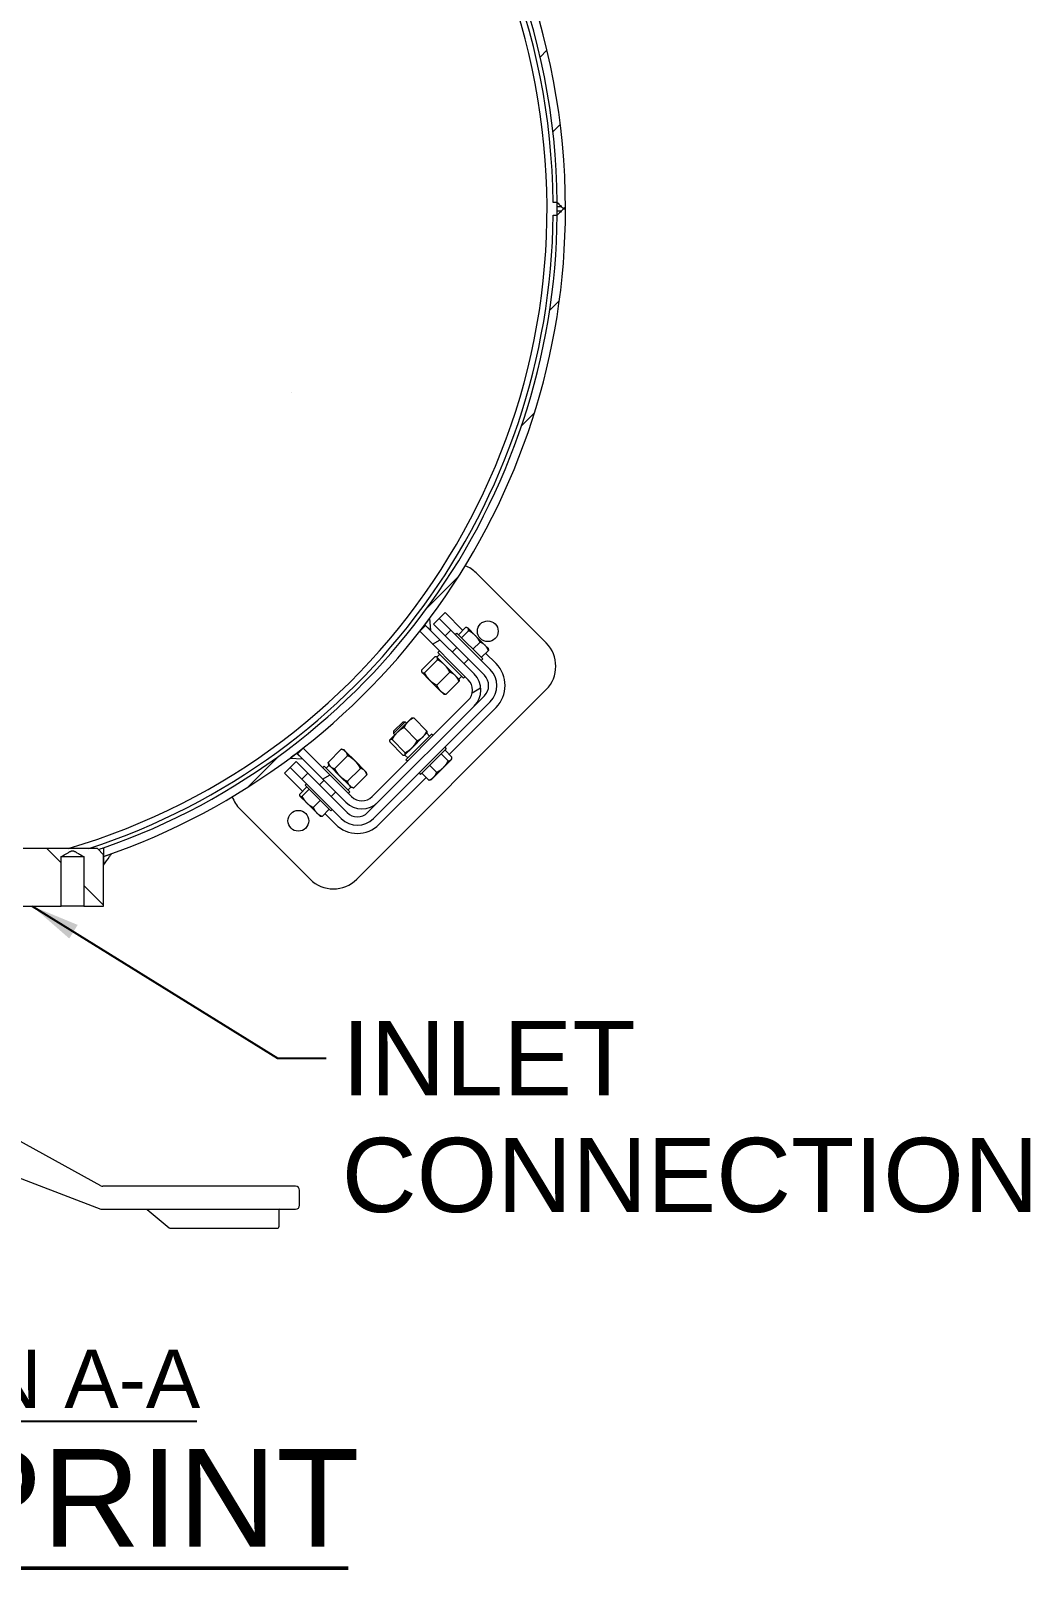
# Model space of a CAD drawing. Header units: inches. Extents: x 19 to 503, y 7 to 322.
# Drawn here: x 254.61 to 284.9, y 184.49 to 231.07 of the extents above; entities that cross this region are included whole.
import ezdxf

# ---------------------------------------------------------------- set-up
doc = ezdxf.new("R2010")
doc.units = ezdxf.units.IN
doc.header["$LTSCALE"] = 15
doc.header["$MEASUREMENT"] = 0
for name, color, linetype, lineweight in [('Dimension (ANSI)', 7, 'Continuous', 25), ('Hatch', 7, 'Continuous', 18), ('Symbol', 7, 'Continuous', 25), ('Visible', 7, 'Continuous', 18)]:
    doc.layers.add(name, color=color, linetype=linetype, lineweight=lineweight)
doc.styles.add('MEMCOR Medium', font='arial.ttf')
doc.styles.add('Standard D-E', font='arial.ttf')
doc.styles.add('Text Style326', font='arial.ttf')
doc.styles.add('Text Style347', font='arial.ttf')
doc.dimstyles.new('Default (ANSI)', dxfattribs={"dimscale": 15, "dimtxt": 0.15, "dimasz": 0.098425, "dimexe": 0.125, "dimexo": 0.0625, "dimgap": 0.031496, "dimtad": 0, "dimtih": 1, "dimtoh": 1, "dimdec": 4, "dimrnd": 1e-08, "dimzin": 3, "dimdsep": 46, "dimlunit": 5, "dimtxsty": 'MEMCOR Medium', "dimcen": 0.09, "dimdle": 0.393701, "dimclrd": 256, "dimclre": 256, "dimclrt": 256, "dimadec": 0, "dimazin": 1, "dimtfac": 0.8, "dimtofl": 0, "dimtmove": 0, "dimatfit": 3, "dimfxl": 1, "dimfrac": 1, "dimtolj": 1, "dimtzin": 4, "dimlwd": -1, "dimlwe": -1, "dimarcsym": 0})
doc.dimstyles.new('Default D-E$7', dxfattribs={"dimscale": 15, "dimtxt": 0.15, "dimasz": 0.098425, "dimexe": 0.125, "dimexo": 0.0625, "dimgap": 0.031496, "dimtad": 0, "dimtih": 1, "dimtoh": 1, "dimrnd": 1e-08, "dimzin": 4, "dimdsep": 46, "dimtxsty": 'Standard D-E', "dimcen": 0.09, "dimdle": 0.393701, "dimclrd": 256, "dimclre": 256, "dimclrt": 256, "dimadec": 0, "dimazin": 1, "dimtfac": 1, "dimtofl": 0, "dimtmove": 0, "dimatfit": 3, "dimfxl": 1, "dimtolj": 1, "dimtzin": 4, "dimlwd": -1, "dimlwe": -1, "dimarcsym": 0})

# ---------------------------------------------------------------- blocks, each defined once
blk = doc.blocks.new('*D29')
at = {"layer": 'Defpoints', "color": 0, "transparency": 16777216}
for p in [(237.904, 272.562), (264.63, 245.837), (229.758, 211.253)]:
    blk.add_point(p, dxfattribs=at)
at = {"layer": 'Dimension (ANSI)', "transparency": 16777216}
for p, q in [((263.967, 246.5), (236.578, 273.888)), ((236.86, 271.518), (224.769, 259.427)), ((204.221, 238.878), (216.312, 250.97)), ((229.095, 211.916), (201.851, 239.16))]:
    blk.add_line(p, q, dxfattribs=at)
for points in [[(236.686, 271.692), (237.034, 271.344), (237.904, 272.562)], [(204.047, 239.052), (204.395, 238.704), (203.177, 237.835)]]:
    blk.add_solid(points, dxfattribs=at)
at = {"layer": 'Dimension (ANSI)', "transparency": 16777216, "char_height": 2.25, "attachment_point": 5, "style": 'MEMCOR Medium'}
for s, insert in [('\\A1; 49{\\H0.8x;\\S1#8;} in', (220.541, 257.513)), ('\\A1;[1247.4 mm]', (220.541, 253.284))]:
    blk.add_mtext(s, dxfattribs=dict(at, insert=insert))

msp = doc.modelspace()

# ---------------------------------------------------------------- hatches: boundary and pattern name
at = {"layer": 'Hatch'}
h = msp.add_hatch(dxfattribs=at)
h.set_pattern_fill('ANSI31', color=256, scale=15, style=0)
edge = h.paths.add_edge_path()
edge.add_spline(control_points=[(270.755229, 225.672201), (270.723596, 225.640474), (270.691854, 225.608856), (270.628225, 225.545913), (270.596338, 225.514587), (270.564343, 225.483372)], knot_values=[-0.682004161, -0.682004161, -0.682004161, -0.682004161, -0.340609426, -0.340609426, 0, 0, 0, 0], degree=3, periodic=0)
edge.add_ellipse((250.064767, 225.674007), major_axis=(-0.190635, -20.499576), ratio=1, start_angle=19.7561717, end_angle=90, ccw=False)
edge.add_line((256.814581, 206.316606), (256.814581, 206.109007))
edge.add_line((256.814581, 206.109007), (256.814581, 206.052037))
edge.add_ellipse((250.064767, 225.674007), major_axis=(19.62197, 6.749814), ratio=1, start_angle=270, end_angle=270.7139225)
edge.add_ellipse((250.064767, 225.674007), major_axis=(19.536344, 6.993779), ratio=1, start_angle=270, end_angle=286.9972846)
edge.add_ellipse((250.064767, 225.674007), major_axis=(16.638503, 12.39927), ratio=1, start_angle=270, end_angle=270.6902994)
edge.add_ellipse((250.064767, 225.674007), major_axis=(16.487913, 12.598826), ratio=1, start_angle=270, end_angle=285.2313046)
edge.add_ellipse((250.064767, 225.674007), major_axis=(12.598826, 16.487913), ratio=1, start_angle=270, end_angle=270.6902994)
edge.add_ellipse((250.064767, 225.674007), major_axis=(16.638503, -12.39927), ratio=1, start_angle=0, end_angle=36.6890483)
edge.add_line((270.815229, 225.672196), (270.755229, 225.672201))
edge = h.paths.add_edge_path()
edge.add_spline(control_points=[(270.564343, 225.864642), (270.596338, 225.833427), (270.628225, 225.802101), (270.691854, 225.739158), (270.723596, 225.70754), (270.755229, 225.675812)], knot_values=[-0.682004196, -0.682004196, -0.682004196, -0.682004196, -0.341394752, -0.341394752, 0, 0, 0, 0], degree=3, periodic=0)
edge.add_line((270.755229, 225.675812), (270.815229, 225.675818))
edge.add_ellipse((250.064767, 225.674007), major_axis=(-0.001811, 20.750462), ratio=1, start_angle=270, end_angle=306.6890483)
edge.add_ellipse((250.064767, 225.674007), major_axis=(-12.39927, 16.638503), ratio=1, start_angle=270, end_angle=270.6902994)
edge.add_ellipse((250.064767, 225.674007), major_axis=(-12.598826, 16.487913), ratio=1, start_angle=270, end_angle=285.2313046)
edge.add_ellipse((250.064767, 225.674007), major_axis=(-16.487913, 12.598826), ratio=1, start_angle=270, end_angle=270.6902994)
edge.add_ellipse((250.064767, 225.674007), major_axis=(-16.638503, 12.39927), ratio=1, start_angle=270, end_angle=343.3880966)
edge.add_ellipse((250.064767, 225.674007), major_axis=(-16.638503, -12.39927), ratio=1, start_angle=270, end_angle=270.6902994)
edge.add_ellipse((250.064767, 225.674007), major_axis=(-16.487913, -12.598826), ratio=1, start_angle=270, end_angle=285.2313046)
edge.add_ellipse((250.064767, 225.674007), major_axis=(-12.598826, -16.487913), ratio=1, start_angle=270, end_angle=270.6902994)
edge.add_ellipse((250.064767, 225.674007), major_axis=(-12.39927, -16.638503), ratio=1, start_angle=270, end_angle=343.3880966)
edge.add_ellipse((250.064767, 225.674007), major_axis=(12.39927, -16.638503), ratio=1, start_angle=270, end_angle=270.6902994)
edge.add_ellipse((250.064767, 225.674007), major_axis=(12.598826, -16.487913), ratio=1, start_angle=270, end_angle=285.2313046)
edge.add_ellipse((250.064767, 225.674007), major_axis=(16.487913, -12.598826), ratio=1, start_angle=270, end_angle=270.6902994)
edge.add_ellipse((250.064767, 225.674007), major_axis=(16.638503, -12.39927), ratio=1, start_angle=270, end_angle=286.9972846)
edge.add_ellipse((250.064767, 225.674007), major_axis=(19.536344, -6.993779), ratio=1, start_angle=270, end_angle=270.7139225)
edge.add_line((243.314954, 206.052037), (243.314954, 206.109007))
edge.add_line((243.314954, 206.109007), (243.314954, 206.316606))
edge.add_ellipse((250.064767, 225.674007), major_axis=(-6.749814, -19.357401), ratio=1, start_angle=109.7561717, end_angle=360, ccw=False)
h = msp.add_hatch(dxfattribs=at)
h.set_pattern_fill('ANSI31', color=256, scale=15, angle=-15, style=0)
edge = h.paths.add_edge_path()
edge.add_line((233.426264, 213.274737), (233.400078, 212.898405))
edge.add_line((233.400078, 212.898405), (233.553868, 213.052195))
edge.add_line((233.553868, 213.052195), (233.576855, 213.075181))
edge.add_ellipse((250.064767, 225.674007), major_axis=(-12.598826, 16.487913), ratio=1, start_angle=89.3097006, end_angle=90, ccw=False)
edge = h.paths.add_edge_path()
edge.add_line((237.465942, 209.186094), (237.442955, 209.163107))
edge.add_line((237.442955, 209.163107), (237.289165, 209.009317))
edge.add_line((237.289165, 209.009317), (237.665498, 209.035504))
edge.add_ellipse((250.064767, 225.674007), major_axis=(-16.638503, 12.39927), ratio=1, start_angle=89.3097006, end_angle=90, ccw=False)
edge = h.paths.add_edge_path()
edge.add_ellipse((250.064767, 225.674007), major_axis=(12.39927, 16.638503), ratio=1, start_angle=89.3097006, end_angle=90)
edge.add_line((233.426264, 238.073276), (233.400078, 238.449609))
edge.add_line((233.400078, 238.449609), (233.553868, 238.295819))
edge.add_line((233.553868, 238.295819), (233.576855, 238.272832))
edge = h.paths.add_edge_path()
edge.add_line((237.289165, 242.338696), (237.442955, 242.184906))
edge.add_line((237.442955, 242.184906), (237.465942, 242.16192))
edge.add_ellipse((250.064767, 225.674007), major_axis=(16.487913, 12.598826), ratio=1, start_angle=89.3097006, end_angle=90, ccw=False)
edge.add_line((237.665498, 242.31251), (237.289165, 242.338696))
edge = h.paths.add_edge_path()
edge.add_ellipse((250.064767, 225.674007), major_axis=(16.638503, -12.39927), ratio=1, start_angle=89.3097006, end_angle=90)
edge.add_line((262.464037, 242.31251), (262.84037, 242.338696))
edge.add_line((262.84037, 242.338696), (262.68658, 242.184906))
edge.add_line((262.68658, 242.184906), (262.663593, 242.16192))
edge = h.paths.add_edge_path()
edge.add_line((262.84037, 209.009317), (262.68658, 209.163107))
edge.add_line((262.68658, 209.163107), (262.663593, 209.186094))
edge.add_ellipse((250.064767, 225.674007), major_axis=(-16.487913, -12.598826), ratio=1, start_angle=89.3097006, end_angle=90, ccw=False)
edge.add_line((262.464037, 209.035504), (262.84037, 209.009317))
edge = h.paths.add_edge_path()
edge.add_line((266.703271, 238.073276), (266.729457, 238.449609))
edge.add_line((266.729457, 238.449609), (266.575667, 238.295819))
edge.add_line((266.575667, 238.295819), (266.55268, 238.272832))
edge.add_ellipse((250.064767, 225.674007), major_axis=(12.598826, -16.487913), ratio=1, start_angle=89.3097006, end_angle=90, ccw=False)
edge = h.paths.add_edge_path()
edge.add_line((266.55268, 213.075181), (266.575667, 213.052195))
edge.add_line((266.575667, 213.052195), (266.729457, 212.898405))
edge.add_line((266.729457, 212.898405), (266.703271, 213.274737))
edge.add_ellipse((250.064767, 225.674007), major_axis=(-12.39927, -16.638503), ratio=1, start_angle=89.3097006, end_angle=90, ccw=False)
edge = h.paths.add_edge_path()
edge.add_line((243.314954, 205.793952), (243.314954, 206.052037))
edge.add_ellipse((250.064767, 225.674007), major_axis=(-19.62197, 6.749814), ratio=1, start_angle=89.2860775, end_angle=90, ccw=False)
edge.add_spline(control_points=[(243.070989, 206.137663), (243.101257, 206.094726), (243.13196, 206.051509), (243.172532, 205.994506), (243.189772, 205.970299), (243.233724, 205.908587), (243.274478, 205.851368), (243.314954, 205.793952)], knot_values=[-0.702233444, -0.702233444, -0.702233444, -0.702233444, -0.577315508, -0.577315508, -0.535295903, -0.535295903, 0, 0, 0, 0], degree=3, periodic=0)
edge = h.paths.add_edge_path()
edge.add_line((256.814581, 206.052037), (256.814581, 205.793952))
edge.add_spline(control_points=[(256.814581, 205.793952), (256.875491, 205.879856), (256.936593, 205.965825), (257.017913, 206.080378), (257.03824, 206.109023), (257.058546, 206.137663)], knot_values=[-1.070571832, -1.070571832, -1.070571832, -1.070571832, -0.267524652, -0.267524652, 0, 0, 0, 0], degree=3, periodic=0)
edge.add_ellipse((250.064767, 225.674007), major_axis=(-19.536344, -6.993779), ratio=1, start_angle=89.2860775, end_angle=90, ccw=False)
h = msp.add_hatch(dxfattribs=at)
h.set_pattern_fill('ANSI31', color=256, scale=15, angle=-15, style=0)
edge = h.paths.add_edge_path()
edge.add_line((262.863356, 209.339884), (262.68658, 209.163107))
edge.add_line((262.68658, 209.163107), (262.84037, 209.009317))
edge.add_line((262.84037, 209.009317), (264.154577, 207.69511))
edge.add_ellipse((264.642481, 208.183014), major_axis=(0.487904, -0.487904), ratio=1, start_angle=270, end_angle=360)
edge.add_line((265.130385, 207.69511), (268.043665, 210.60839))
edge.add_ellipse((267.555761, 211.096293), major_axis=(0.487904, 0.487904), ratio=1, start_angle=270, end_angle=360)
edge.add_line((268.043665, 211.584197), (266.729457, 212.898405))
edge.add_line((266.729457, 212.898405), (266.575667, 213.052195))
edge.add_line((266.575667, 213.052195), (266.39889, 212.875418))
edge.add_line((266.39889, 212.875418), (267.866888, 211.40742))
edge.add_ellipse((267.555761, 211.096293), major_axis=(0.311127, -0.311127), ratio=1, start_angle=0, end_angle=90, ccw=False)
edge.add_line((267.866888, 210.785166), (264.953608, 207.871887))
edge.add_ellipse((264.642481, 208.183014), major_axis=(-0.311127, -0.311127), ratio=1, start_angle=0, end_angle=90, ccw=False)
edge.add_line((264.331354, 207.871887), (262.863356, 209.339884))
h = msp.add_hatch(dxfattribs=at)
h.set_pattern_fill('ANSI31', color=256, scale=15, angle=90.0002, style=0)
edge = h.paths.add_edge_path()
edge.add_line((256.814581, 206.109007), (256.624576, 206.299007))
edge.add_line((256.624576, 206.299007), (254.379476, 206.299007))
edge.add_line((254.379476, 206.299007), (254.189462, 206.109007))
edge.add_line((254.189462, 206.109007), (254.189462, 204.739007))
edge.add_line((254.189462, 204.739007), (254.379476, 204.549007))
edge.add_line((254.379476, 204.549007), (255.530951, 204.549007))
edge.add_line((255.530951, 204.549007), (255.530951, 206.049007))
edge.add_spline(control_points=[(255.530951, 206.049007), (255.871767, 206.251607), (256.212584, 206.049007)], knot_values=[0, 0, 0, 1.95055373, 1.95055373, 1.95055373], weights=[1, 6.867252081, 1], degree=2, periodic=0)
edge.add_line((256.212584, 206.049007), (256.212584, 204.549007))
edge.add_line((256.212584, 204.549007), (256.814581, 204.549007))
edge.add_line((256.814581, 204.549007), (256.814581, 205.793952))
edge.add_line((256.814581, 205.793952), (256.814581, 206.052037))
edge.add_line((256.814581, 206.052037), (256.814581, 206.109007))
edge = h.paths.add_edge_path()
edge.add_line((243.504959, 206.299007), (243.314954, 206.109007))
edge.add_line((243.314954, 206.109007), (243.314954, 206.052037))
edge.add_line((243.314954, 206.052037), (243.314954, 205.793952))
edge.add_line((243.314954, 205.793952), (243.314954, 204.549007))
edge.add_line((243.314954, 204.549007), (243.916951, 204.549007))
edge.add_line((243.916951, 204.549007), (243.916951, 206.049007))
edge.add_spline(control_points=[(243.916951, 206.049007), (244.257767, 206.251607), (244.598584, 206.049007)], knot_values=[0, 0, 0, 1.95055373, 1.95055373, 1.95055373], weights=[1, 6.867252081, 1], degree=2, periodic=0)
edge.add_line((244.598584, 206.049007), (244.598584, 204.549007))
edge.add_line((244.598584, 204.549007), (245.750059, 204.549007))
edge.add_line((245.750059, 204.549007), (245.940073, 204.739007))
edge.add_line((245.940073, 204.739007), (245.940073, 206.109007))
edge.add_line((245.940073, 206.109007), (245.750059, 206.299007))
edge.add_line((245.750059, 206.299007), (243.504959, 206.299007))

# ---------------------------------------------------------------- linework, layer by layer
at = {"layer": 'Symbol', "lineweight": 25}
msp.add_line((243.830187, 188.952205), (259.640118, 188.952205), dxfattribs=at)
at = {"layer": 'Symbol', "lineweight": 50}
msp.add_line((239.243331, 184.492784), (264.226975, 184.492784), dxfattribs=at)
at = {"layer": 'Visible'}
for p, q in [((270.564343, 225.864642), (270.439349, 225.863479)), ((270.439349, 225.484534), (270.564343, 225.483372)), ((270.564658, 225.74086), (270.689658, 225.741267)), ((270.689658, 225.606747), (270.564658, 225.607154)), ((270.755229, 225.675812), (270.815229, 225.675818)), ((270.815229, 225.672196), (270.755229, 225.672201)), ((268.106098, 214.644763), (270.227418, 212.523443)), ((267.163317, 213.442766), (266.98654, 213.265989)), ((267.701627, 212.904455), (267.163317, 213.442766)), ((266.575667, 213.052195), (266.39889, 212.875418)), ((266.39889, 212.875418), (267.866888, 211.40742)), ((266.55268, 213.075181), (266.729457, 212.898405)), ((268.043665, 211.584197), (266.575667, 213.052195)), ((266.729457, 212.898405), (266.703271, 213.274737)), ((266.809763, 213.089212), (266.98654, 213.265989)), ((267.163317, 212.735659), (266.809763, 213.089212)), ((267.340093, 212.912435), (266.98654, 213.265989)), ((267.163317, 212.735659), (267.340093, 212.912435)), ((268.532775, 211.719754), (267.340093, 212.912435)), ((267.569392, 212.772221), (267.784829, 212.987658)), ((267.663837, 212.677776), (267.879274, 212.893214)), ((267.848674, 212.979075), (267.83067, 212.983899)), ((267.859682, 212.968067), (267.848674, 212.979075)), ((268.079691, 212.748058), (267.859682, 212.968067)), ((268.355998, 211.542977), (267.163317, 212.735659)), ((267.480679, 212.771849), (267.525222, 212.816391)), ((267.525222, 212.816391), (268.304709, 212.036904)), ((268.00941, 212.332203), (268.224847, 212.54764)), ((268.378042, 212.449707), (268.079691, 212.748058)), ((268.467393, 212.360356), (268.378042, 212.449707)), ((266.848999, 212.099773), (266.452117, 211.702891)), ((266.937124, 212.011648), (266.540242, 211.614766)), ((266.914065, 212.094382), (266.899751, 212.098218)), ((266.922899, 212.085548), (266.914065, 212.094382)), ((267.003224, 212.182), (266.914836, 212.093612)), ((266.918302, 212.090146), (267.00669, 212.178534)), ((267.151609, 211.856838), (266.922899, 212.085548)), ((266.991318, 212.282991), (266.946776, 212.238448)), ((267.726263, 211.458961), (266.946776, 212.238448)), ((267.51687, 212.382105), (267.381313, 212.246549)), ((267.870423, 212.028552), (267.734866, 211.892995)), ((268.260167, 211.992362), (268.304709, 212.036904)), ((268.260539, 212.081074), (268.475976, 212.296511)), ((268.709551, 211.896531), (268.392773, 212.213309)), ((268.467393, 212.360356), (268.472217, 212.342352)), ((266.457508, 211.637825), (266.453672, 211.652139)), ((266.457508, 211.637825), (266.466342, 211.628991)), ((266.466342, 211.628991), (266.695052, 211.400281)), ((267.306418, 211.642354), (266.909536, 211.245472)), ((267.476841, 211.531607), (267.151609, 211.856838)), ((267.582197, 211.42625), (267.476841, 211.531607)), ((267.581427, 211.427021), (267.669815, 211.515409)), ((267.770805, 211.503503), (267.726263, 211.458961)), ((270.227418, 211.109229), (264.485711, 205.367522)), ((266.695052, 211.400281), (267.020284, 211.075049)), ((267.020284, 211.075049), (267.12564, 210.969693)), ((267.587588, 211.361184), (267.190706, 210.964302)), ((267.582197, 211.42625), (267.586033, 211.411937)), ((267.866888, 210.785166), (264.953608, 207.871887)), ((264.994828, 207.206), (268.532775, 210.743947)), ((265.130385, 207.69511), (268.043665, 210.60839)), ((267.12564, 210.969693), (267.139954, 210.965858)), ((267.290652, 209.14827), (268.709551, 210.56717)), ((268.043665, 210.60839), (268.355998, 210.920723)), ((265.603292, 209.8467), (265.892074, 210.135482)), ((265.956848, 210.13548), (265.603295, 209.781926)), ((266.036837, 210.134091), (265.708156, 209.80541)), ((265.892074, 210.135482), (265.956848, 210.13548)), ((265.997537, 210.094791), (265.956848, 210.13548)), ((266.154826, 210.25208), (266.036837, 210.134091)), ((266.154826, 210.25208), (266.163459, 210.254394)), ((266.610652, 209.854467), (266.21377, 210.251349)), ((265.492079, 209.589333), (265.486694, 209.583948)), ((265.708156, 209.80541), (265.492079, 209.589333)), ((265.953289, 209.197104), (265.556407, 209.593986)), ((265.603292, 209.8467), (265.603295, 209.781926)), ((265.643984, 209.741237), (265.603295, 209.781926)), ((266.316461, 209.560276), (265.919579, 209.957158)), ((265.975962, 208.983325), (266.75545, 209.762813)), ((266.164713, 209.348853), (266.493394, 209.677534)), ((266.493394, 209.677534), (266.611384, 209.795523)), ((266.695535, 209.702898), (266.607147, 209.791286)), ((266.611384, 209.795523), (266.613697, 209.804156)), ((266.799992, 209.71827), (266.75545, 209.762813)), ((262.84037, 209.009317), (262.663593, 209.186094)), ((262.863356, 209.339884), (262.68658, 209.163107)), ((262.68658, 209.163107), (264.154577, 207.69511)), ((264.331354, 207.871887), (262.863356, 209.339884)), ((263.622549, 208.906227), (264.019431, 209.303109)), ((264.100949, 209.281267), (264.019431, 209.303109)), ((264.145706, 209.23651), (264.100949, 209.281267)), ((264.435015, 208.9472), (264.145706, 209.23651)), ((265.486694, 209.583948), (265.484381, 209.575315)), ((265.884308, 209.128123), (265.487426, 209.525005)), ((265.943251, 209.127391), (265.934618, 209.125078)), ((265.943251, 209.127391), (265.948636, 209.132776)), ((266.03241, 209.039773), (265.944022, 209.128161)), ((265.948636, 209.132776), (266.164713, 209.348853)), ((267.198087, 209.320175), (266.4186, 208.540687)), ((267.044938, 209.167025), (267.260375, 208.951588)), ((267.153545, 209.364717), (267.198087, 209.320175)), ((267.158417, 209.280505), (267.373854, 209.065068)), ((262.296009, 208.575458), (262.472785, 208.752234)), ((262.464037, 209.035504), (262.84037, 209.009317)), ((262.649562, 208.929011), (262.472785, 208.752234)), ((262.472785, 208.752234), (262.826339, 208.398681)), ((262.649562, 208.929011), (263.003116, 208.575458)), ((263.500326, 208.791999), (263.455784, 208.747457)), ((264.279814, 208.012511), (263.500326, 208.791999)), ((263.56024, 208.732084), (263.648629, 208.820473)), ((263.644392, 208.824709), (263.622549, 208.906227)), ((263.644392, 208.824709), (263.689148, 208.779953)), ((263.689148, 208.779953), (263.978458, 208.490643)), ((263.815423, 208.713354), (264.212305, 209.110236)), ((264.201169, 208.327608), (264.598051, 208.72449)), ((264.724325, 208.657891), (264.435015, 208.9472)), ((264.769082, 208.613134), (264.724325, 208.657891)), ((266.020504, 208.938783), (265.975962, 208.983325)), ((266.694864, 208.816951), (266.910301, 208.601514)), ((266.819634, 208.455586), (267.112968, 208.74892)), ((267.112968, 208.74892), (267.344745, 208.980697)), ((267.344745, 208.980697), (267.360771, 208.996722)), ((267.360771, 208.996722), (267.367914, 209.02338)), ((262.296009, 208.575458), (262.841568, 208.029898)), ((263.003116, 208.575458), (262.826339, 208.398681)), ((262.826339, 208.398681), (264.01902, 207.206)), ((262.922383, 208.213553), (262.966925, 208.258095)), ((262.922383, 208.213553), (263.701871, 207.434065)), ((263.003116, 208.575458), (264.195797, 207.382776)), ((263.356669, 208.221904), (263.492226, 208.357461)), ((263.978458, 208.490643), (264.267768, 208.201333)), ((264.267768, 208.201333), (264.312524, 208.156577)), ((264.394042, 208.134734), (264.790924, 208.531616)), ((264.769082, 208.613134), (264.790924, 208.531616)), ((265.171604, 207.029223), (266.590504, 208.448122)), ((266.374057, 208.585229), (266.4186, 208.540687)), ((266.458269, 208.580357), (266.673707, 208.36492)), ((266.742052, 208.378004), (266.715394, 208.370861)), ((266.742052, 208.378004), (266.819634, 208.455586)), ((262.7597, 207.8901), (262.757123, 207.899715)), ((262.973803, 208.162133), (262.758366, 207.946696)), ((262.7597, 207.8901), (262.765678, 207.884122)), ((262.765678, 207.884122), (262.969782, 207.680018)), ((263.043688, 208.092248), (262.828251, 207.87681)), ((263.382012, 207.753924), (263.166575, 207.538487)), ((263.710222, 207.868351), (263.845779, 208.003908)), ((264.223365, 208.068959), (264.311754, 208.157348)), ((264.279814, 208.012511), (264.235272, 207.967969)), ((264.312524, 208.156577), (264.394042, 208.134734)), ((263.071497, 205.367522), (260.950177, 207.488842)), ((262.969782, 207.680018), (263.273163, 207.376636)), ((263.273163, 207.376636), (263.378418, 207.271382)), ((263.378418, 207.271382), (263.388033, 207.268805)), ((263.650451, 207.485485), (263.435013, 207.270048)), ((263.518216, 207.353251), (263.842244, 207.029223)), ((263.701871, 207.434065), (263.746413, 207.478607)), ((264.818051, 207.382776), (265.130385, 207.69511)), ((256.624576, 206.299007), (254.379476, 206.299007)), ((255.530951, 204.549007), (255.530951, 206.049007)), ((255.530951, 206.049007), (256.212584, 206.049007)), ((256.212584, 206.049007), (256.212584, 204.549007)), ((256.814581, 206.109007), (256.624576, 206.299007)), ((256.814581, 206.316606), (256.814581, 206.052037)), ((256.814581, 204.549007), (256.814581, 206.109007)), ((256.814581, 206.052037), (256.814581, 205.793952)), ((254.379476, 204.549007), (255.530951, 204.549007)), ((256.212584, 204.549007), (255.530951, 204.549007)), ((256.212584, 204.549007), (256.814581, 204.549007)), ((256.728035, 196.081618), (252.084039, 198.637045)), ((252.052673, 197.157944), (256.734681, 195.374322)), ((262.631177, 196.066133), (256.788298, 196.066133)), ((262.756177, 195.491133), (262.756177, 195.941133)), ((256.77918, 195.366133), (262.631177, 195.366133)), ((258.136753, 195.361454), (258.799706, 194.80517)), ((262.131177, 194.851133), (262.131177, 195.346133)), ((258.838273, 194.791133), (262.071177, 194.791133))]:
    msp.add_line(p, q, dxfattribs=at)
for centre in [(268.459651, 212.876996), (262.717944, 207.135289)]:
    msp.add_circle(centre, 0.315, dxfattribs=at)
for centre, radius, start, end in [((250.064767, 225.674007), 20.750462, 0.005, 251.0171588), ((250.064767, 225.674007), 20.500462, 0.5328038, 250.7766321), ((250.064767, 225.674007), 20.375462, 0.5328038, 251.9707587), ((250.064767, 225.674007), 20.19, 286.335037, 253.664963), ((250.064767, 225.674007), 20.375462, 288.0292413, 359.4671962), ((250.064767, 225.674007), 20.750462, 288.9828412, 359.995), ((250.064767, 225.674007), 20.500462, 289.2233679, 359.4671962), ((250.064767, 225.674007), 20.5, 359.4671962, 0.5328038), ((267.398991, 213.937656), 1, 45, 67.8028259), ((250.064767, 225.674007), 20.750462, 322.6156523, 323.3059517), ((269.520311, 211.816336), 1, 315, 45), ((267.555761, 211.096293), 0.69, 315, 45), ((268.044871, 211.23185), 0.44, 315, 45), ((268.044871, 211.23185), 0.69, 315, 45), ((268.044871, 211.23185), 0.94, 315, 45), ((267.555761, 211.096293), 0.44, 315, 45), ((250.064767, 225.674007), 20.750462, 306.6940483, 307.3843477), ((261.657284, 208.195949), 1, 199.3581895, 225), ((264.642481, 208.183014), 0.44, 225, 315), ((264.642481, 208.183014), 0.69, 225, 315), ((264.506924, 207.693903), 0.44, 225, 315), ((264.506924, 207.693903), 0.94, 225, 315), ((264.506924, 207.693903), 0.69, 225, 315), ((250.064767, 225.674007), 20.750462, 288.9828412, 289.6967637), ((263.778604, 206.074629), 1, 225, 315), ((256.788298, 196.191133), 0.125, 241.1775702, 270), ((262.631177, 195.941133), 0.125, 0, 90), ((256.77918, 195.491133), 0.125, 249.145542, 270), ((258.123898, 195.346133), 0.02, 50, 90), ((262.151177, 195.346133), 0.02, 90, 180), ((262.631177, 195.491133), 0.125, 270, 0), ((258.838273, 194.851133), 0.06, 230, 270), ((262.071177, 194.851133), 0.06, 270, 0)]:
    msp.add_arc(centre, radius, start, end, dxfattribs=at)
for points, knots in [([(270.564343, 225.864642), (270.596338, 225.833427), (270.628225, 225.802101), (270.691854, 225.739158), (270.723596, 225.70754), (270.755229, 225.675812)], [-0.6820041958, -0.6820041958, -0.6820041958, -0.6820041958, -0.3413947519, -0.3413947519, 0, 0, 0, 0]), ([(270.755229, 225.672201), (270.723596, 225.640474), (270.691854, 225.608856), (270.628225, 225.545913), (270.596338, 225.514587), (270.564343, 225.483372)], [-0.6820041608, -0.6820041608, -0.6820041608, -0.6820041608, -0.3406094264, -0.3406094264, 0, 0, 0, 0]), ([(256.660127, 206.263435), (256.669638, 206.266669), (256.678704, 206.269758), (256.770164, 206.300978), (256.811522, 206.31554), (256.814581, 206.316606)], [100.596433573, 100.596433573, 100.596433573, 100.596433573, 100.921902014, 100.921902014, 104.050925245, 104.050925245, 104.050925245, 104.050925245]), ([(256.814581, 205.793952), (256.875491, 205.879856), (256.936593, 205.965825), (257.017913, 206.080378), (257.03824, 206.109023), (257.058546, 206.137663)], [-1.070571832, -1.070571832, -1.070571832, -1.070571832, -0.267524652, -0.267524652, 0, 0, 0, 0])]:
    msp.add_open_spline(points, degree=3, knots=knots, dxfattribs=at)
for points, weights in [([(267.859682, 212.968067), (267.837767, 212.989982), (267.784829, 212.987658)], [1, 1.04314139574, 1.01001874936]), ([(267.879274, 212.893214), (267.881598, 212.946151), (267.859682, 212.968067)], [1.01001874936, 1.04314139574, 1]), ([(268.079691, 212.748058), (267.999501, 212.828248), (267.879274, 212.893214)], [1, 1.04314139574, 1.01001874936]), ([(268.224847, 212.54764), (268.159882, 212.667867), (268.079691, 212.748058)], [1.01001874936, 1.04314139574, 1]), ([(268.378042, 212.449707), (268.319768, 212.507981), (268.224847, 212.54764)], [1, 1.04314139574, 1.01001874936]), ([(268.475976, 212.296511), (268.436317, 212.391432), (268.378042, 212.449707)], [1.01001874936, 1.04314139574, 1]), ([(266.922899, 212.085548), (266.90245, 212.105997), (266.848999, 212.099773)], [1, 1.0379548493, 1]), ([(266.937124, 212.011648), (266.943349, 212.065099), (266.922899, 212.085548)], [1, 1.0379548493, 1]), ([(267.151609, 211.856838), (267.065914, 211.942533), (266.937124, 212.011648)], [1, 1.0379548493, 1]), ([(268.472217, 212.342352), (268.477176, 212.323844), (268.475976, 212.296511)], [1.02398736948, 1.02685383459, 1.01001874936]), ([(266.452117, 211.702891), (266.445893, 211.64944), (266.466342, 211.628991)], [1, 1.0379548493, 1]), ([(266.466342, 211.628991), (266.486792, 211.608541), (266.540242, 211.614766)], [1, 1.0379548493, 1]), ([(266.540242, 211.614766), (266.609357, 211.485976), (266.695052, 211.400281)], [1, 1.0379548493, 1]), ([(267.306418, 211.642354), (267.237304, 211.771143), (267.151609, 211.856838)], [1, 1.0379548493, 1]), ([(267.476841, 211.531607), (267.411595, 211.596852), (267.306418, 211.642354)], [1, 1.0379548493, 1]), ([(267.587588, 211.361184), (267.542086, 211.466361), (267.476841, 211.531607)], [1, 1.0379548493, 1]), ([(266.695052, 211.400281), (266.780747, 211.314586), (266.909536, 211.245472)], [1, 1.0379548493, 1]), ([(266.909536, 211.245472), (266.955038, 211.140295), (267.020284, 211.075049)], [1, 1.0379548493, 1]), ([(267.020284, 211.075049), (267.085529, 211.009804), (267.190706, 210.964302)], [1, 1.0379548493, 1]), ([(267.586033, 211.411937), (267.591236, 211.392515), (267.587588, 211.361184)], [1.01852611935, 1.02190396054, 1]), ([(267.190706, 210.964302), (267.159375, 210.960654), (267.139954, 210.965858)], [1, 1.02190396054, 1.01852611935]), ([(266.036837, 210.134091), (265.96857, 210.065824), (265.919579, 209.957158)], [1, 1.0379548493, 1]), ([(266.21377, 210.251349), (266.105104, 210.202358), (266.036837, 210.134091)], [1, 1.0379548493, 1]), ([(266.163459, 210.254394), (266.180911, 210.25907), (266.21377, 210.251349)], [1.01673538241, 1.02550032183, 1]), ([(265.492079, 209.589333), (265.476072, 209.573326), (265.487426, 209.525005)], [1, 1.0379548493, 1]), ([(265.556407, 209.593986), (265.508086, 209.60534), (265.492079, 209.589333)], [1, 1.0379548493, 1]), ([(265.708156, 209.80541), (265.623881, 209.721135), (265.556407, 209.593986)], [1, 1.0379548493, 1]), ([(265.919579, 209.957158), (265.79243, 209.889684), (265.708156, 209.80541)], [1, 1.0379548493, 1]), ([(266.316461, 209.560276), (266.425127, 209.609267), (266.493394, 209.677534)], [1, 1.0379548493, 1]), ([(266.493394, 209.677534), (266.561661, 209.745801), (266.610652, 209.854467)], [1, 1.0379548493, 1]), ([(266.610652, 209.854467), (266.618373, 209.821607), (266.613697, 209.804156)], [1, 1.02550032183, 1.01673538241]), ([(264.145706, 209.23651), (264.100949, 209.281267), (264.019431, 209.303109)], [1, 1.0379548493, 1]), ([(264.212305, 209.110236), (264.190462, 209.191754), (264.145706, 209.23651)], [1, 1.0379548493, 1]), ([(265.884308, 209.128123), (265.932629, 209.116769), (265.948636, 209.132776)], [1, 1.0379548493, 1]), ([(265.948636, 209.132776), (265.964643, 209.148783), (265.953289, 209.197104)], [1, 1.0379548493, 1]), ([(265.953289, 209.197104), (266.080438, 209.264578), (266.164713, 209.348853)], [1, 1.0379548493, 1]), ([(266.164713, 209.348853), (266.248987, 209.433127), (266.316461, 209.560276)], [1, 1.0379548493, 1]), ([(263.622549, 208.906227), (263.644392, 208.824709), (263.689148, 208.779953)], [1, 1.0379548493, 1]), ([(263.689148, 208.779953), (263.733905, 208.735197), (263.815423, 208.713354)], [1, 1.0379548493, 1]), ([(263.815423, 208.713354), (263.888945, 208.580156), (263.978458, 208.490643)], [1, 1.0379548493, 1]), ([(264.435015, 208.9472), (264.345503, 209.036713), (264.212305, 209.110236)], [1, 1.0379548493, 1]), ([(264.598051, 208.72449), (264.524528, 208.857688), (264.435015, 208.9472)], [1, 1.0379548493, 1]), ([(264.724325, 208.657891), (264.679569, 208.702647), (264.598051, 208.72449)], [1, 1.0379548493, 1]), ([(264.790924, 208.531616), (264.769082, 208.613134), (264.724325, 208.657891)], [1, 1.0379548493, 1]), ([(266.910301, 208.601514), (267.031734, 208.667685), (267.112968, 208.74892)], [1.01001874936, 1.04314139574, 1]), ([(267.112968, 208.74892), (267.194203, 208.830155), (267.260375, 208.951588)], [1, 1.04314139574, 1.01001874936]), ([(267.260375, 208.951588), (267.318412, 208.954364), (267.344745, 208.980697)], [1.01001874936, 1.04314139574, 1]), ([(267.344745, 208.980697), (267.371078, 209.00703), (267.373854, 209.065068)], [1, 1.04314139574, 1.01001874936]), ([(263.978458, 208.490643), (264.067971, 208.40113), (264.201169, 208.327608)], [1, 1.0379548493, 1]), ([(264.201169, 208.327608), (264.223012, 208.24609), (264.267768, 208.201333)], [1, 1.0379548493, 1]), ([(264.267768, 208.201333), (264.312524, 208.156577), (264.394042, 208.134734)], [1, 1.0379548493, 1]), ([(266.673707, 208.36492), (266.764733, 208.400684), (266.819634, 208.455586)], [1.01001874936, 1.04314139574, 1]), ([(266.715394, 208.370861), (266.697463, 208.366056), (266.673707, 208.36492)], [1.02432254968, 1.02331915059, 1.01001874936]), ([(266.819634, 208.455586), (266.874536, 208.510488), (266.910301, 208.601514)], [1, 1.04314139574, 1.01001874936]), ([(262.758366, 207.946696), (262.749461, 207.900339), (262.765678, 207.884122)], [1.01001874936, 1.04314139574, 1]), ([(262.765678, 207.884122), (262.781894, 207.867905), (262.828251, 207.87681)], [1, 1.04314139574, 1.01001874936]), ([(262.828251, 207.87681), (262.891274, 207.758526), (262.969782, 207.680018)], [1.01001874936, 1.04314139574, 1]), ([(262.969782, 207.680018), (263.04829, 207.601509), (263.166575, 207.538487)], [1, 1.04314139574, 1.01001874936]), ([(263.166575, 207.538487), (263.210872, 207.438928), (263.273163, 207.376636)], [1.01001874936, 1.04314139574, 1]), ([(263.273163, 207.376636), (263.335455, 207.314345), (263.435013, 207.270048)], [1, 1.04314139574, 1.01001874936]), ([(263.435013, 207.270048), (263.404949, 207.264273), (263.388033, 207.268805)], [1.01001874936, 1.03125529178, 1.02114184593]), ([(255.530951, 206.049007), (255.871767, 206.251607), (256.212584, 206.049007)], [1, 6.86725208098, 1])]:
    msp.add_rational_spline(points, weights, degree=2, dxfattribs=at)

# ---------------------------------------------------------------- texts
at = {"layer": 'Symbol', "insert": (264.031314, 201.072746), "char_height": 2.25000007, "width": 21.13491015, "attachment_point": 1, "line_spacing_factor": 0.944221, "style": 'Standard D-E'}
msp.add_mtext('\\fArial|b0|i0;INLET \\P\\fArial|b0|i0;CONNECTION', dxfattribs=at)
at = {"layer": 'Symbol', "attachment_point": 7}
for s, insert, char_height, style in [('SECTION A-A', (243.946299, 189.320775), 1.76999994, 'Text Style347'), ('FOOT PRINT', (239.597663, 185.107641), 2.9527559, 'Text Style326')]:
    msp.add_mtext(s, dxfattribs=dict(at, insert=insert, char_height=char_height, style=style))

# ---------------------------------------------------------------- dimensions: what is measured, and where the dimension line sits
at = {"layer": 'Dimension (ANSI)'}
dim = msp.add_linear_dim(base=(237.90425, 272.561953), p1=(229.758283, 211.253064), p2=(264.629545, 245.836657), angle=45, text=' <> in\\X[1247.4 mm]', dimstyle='Default (ANSI)', override={"dimgap": 0.031496, "dimdec": 4, "dimpost": '', "dimtol": 0, "dimlim": 0, "dimtp": 0, "dimtm": 0, "dimtdec": 2, "dimatfit": 1}, dxfattribs=at)
dim.commit()
dim.dimension.update_dxf_attribs({"geometry": '*D29', "text_midpoint": (220.540536, 255.198239), "dimtype": 160})

# ---------------------------------------------------------------- leaders
at = {"layer": 'Symbol', "annotation_type": 0, "has_hookline": 1, "hookline_direction": 0, "text_width": 20.715042}
msp.add_leader([(254.646144, 204.552841), (262.082495, 199.947746), (263.558873, 199.947746)], dimstyle='Default D-E$7', override={"dimtad": 0}, dxfattribs=at)

doc.saveas('drawing.dxf')
